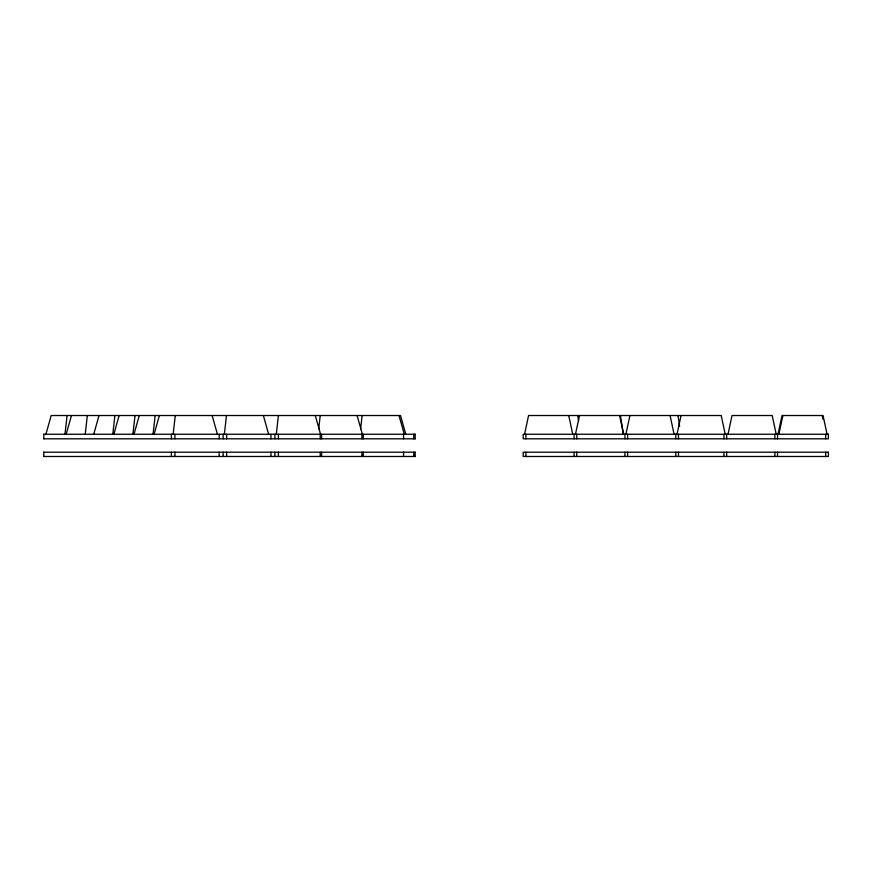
<?xml version="1.0" encoding="UTF-8"?>
<svg xmlns="http://www.w3.org/2000/svg" width="872" height="872" viewBox="0 0 872 872"><rect width="100%" height="100%" fill="white"/><g stroke="black" fill="none" stroke-linecap="round" stroke-linejoin="round"><path stroke-width="1.31" d="M64.975 434.256L67.068 415.519M85.227 434.256L87.331 415.519M112.804 434.256L114.897 415.519M132.915 434.256L135.018 415.519M153.058 434.256L155.151 415.519M173.157 434.256L175.261 415.519M224.377 434.256L226.469 415.519M276.304 434.256L278.408 415.519M318.727 428.904L320.22 415.519M360.616 428.904L362.12 415.519M524.552 434.256L528.574 415.519L721.199 415.519L725.21 434.256M575.422 434.256L579.553 415.519M625.9 434.256L629.922 415.519M677.021 434.256L681.043 415.519M728.011 434.256L732.022 415.519L772.178 415.519L776.2 434.256M778.02 434.256L782.031 415.519L823.048 415.519L827.059 434.256M778.87 434.256L782.893 415.519M45.911 434.256L51.186 415.519L400.51 415.519L405.785 434.256M66.174 434.256L71.45 415.519M93.74 434.256L99.016 415.519M113.861 434.256L119.137 415.519M133.994 434.256L139.269 415.519M154.093 434.256L159.369 415.519M43.6 434.256L415.366 434.256M43.6 438.812L415.366 438.812M43.6 452.197L415.366 452.197M43.6 456.481L415.366 456.481M399.005 415.519L404.281 434.256M357.106 415.519L362.381 434.256M315.283 415.519L320.558 434.256M263.355 415.519L268.63 434.256M212.136 415.519L217.411 434.256M822.187 415.519L822.994 419.269M670.078 415.519L674.089 434.256M619.589 415.519L623.72 434.256M568.729 415.519L572.741 434.256M677.98 415.519L679.604 426.234M620.417 415.519L623.251 434.256M577.765 415.519L578.572 420.871M825.719 434.256L825.719 438.812M825.719 452.197L825.719 456.481M777.53 434.256L777.541 438.812M777.541 452.197L777.53 456.481M774.859 434.256L774.859 438.812M774.859 452.197L774.859 456.481M726.67 434.256L726.67 438.812M726.67 452.197L726.67 456.481M723.989 434.256L723.989 438.812M723.989 452.197L723.989 456.481M678.481 434.256L678.481 438.812M678.481 452.197L678.481 456.481M675.811 434.256L675.811 438.812M675.811 452.197L675.811 456.481M627.622 434.256L627.622 438.812M627.622 452.197L627.622 456.481M624.941 434.256L624.941 438.812M624.941 452.197L624.941 456.481M576.752 434.256L576.752 438.812M576.752 452.197L576.752 456.481M574.081 434.256L574.081 438.812M574.081 452.197L574.081 456.481M525.892 434.256L525.892 438.812M525.892 452.197L525.892 456.481M415.159 434.256L415.159 438.812M415.159 452.197L415.159 456.481M413.764 434.256L413.764 438.812M413.764 452.197L413.764 456.481M403.573 434.256L403.573 438.812M403.573 452.197L403.573 456.481M363.286 434.256L363.286 438.812M363.286 452.197L363.286 456.481M361.891 434.256L361.891 438.812M361.891 452.197L361.891 456.481M321.605 434.256L321.605 438.812M321.605 452.197L321.605 456.481M320.209 434.256L320.209 438.812M320.209 452.197L320.209 456.481M278.408 434.256L278.408 438.812M278.408 452.197L278.408 456.481M274.887 434.256L274.887 438.812M274.887 452.197L274.887 456.481M270.92 434.256L270.92 438.812M270.92 452.197L270.92 456.481M226.666 434.256L226.666 438.812M226.666 452.197L226.666 456.481M223.145 434.256L223.145 438.812M223.145 452.197L223.145 456.481M219.177 434.256L219.177 438.812M219.177 452.197L219.177 456.481M174.912 434.256L174.912 438.812M174.912 452.197L174.912 456.481M171.403 434.256L171.403 438.812M171.403 452.197L171.403 456.481M43.796 434.256L43.796 438.812M43.796 452.197L43.796 456.481M828.4 434.256L523.211 434.256L523.211 438.812L828.4 438.812L828.4 434.256M828.4 452.197L523.211 452.197L523.211 456.481L828.4 456.481L828.4 452.197"/></g></svg>
